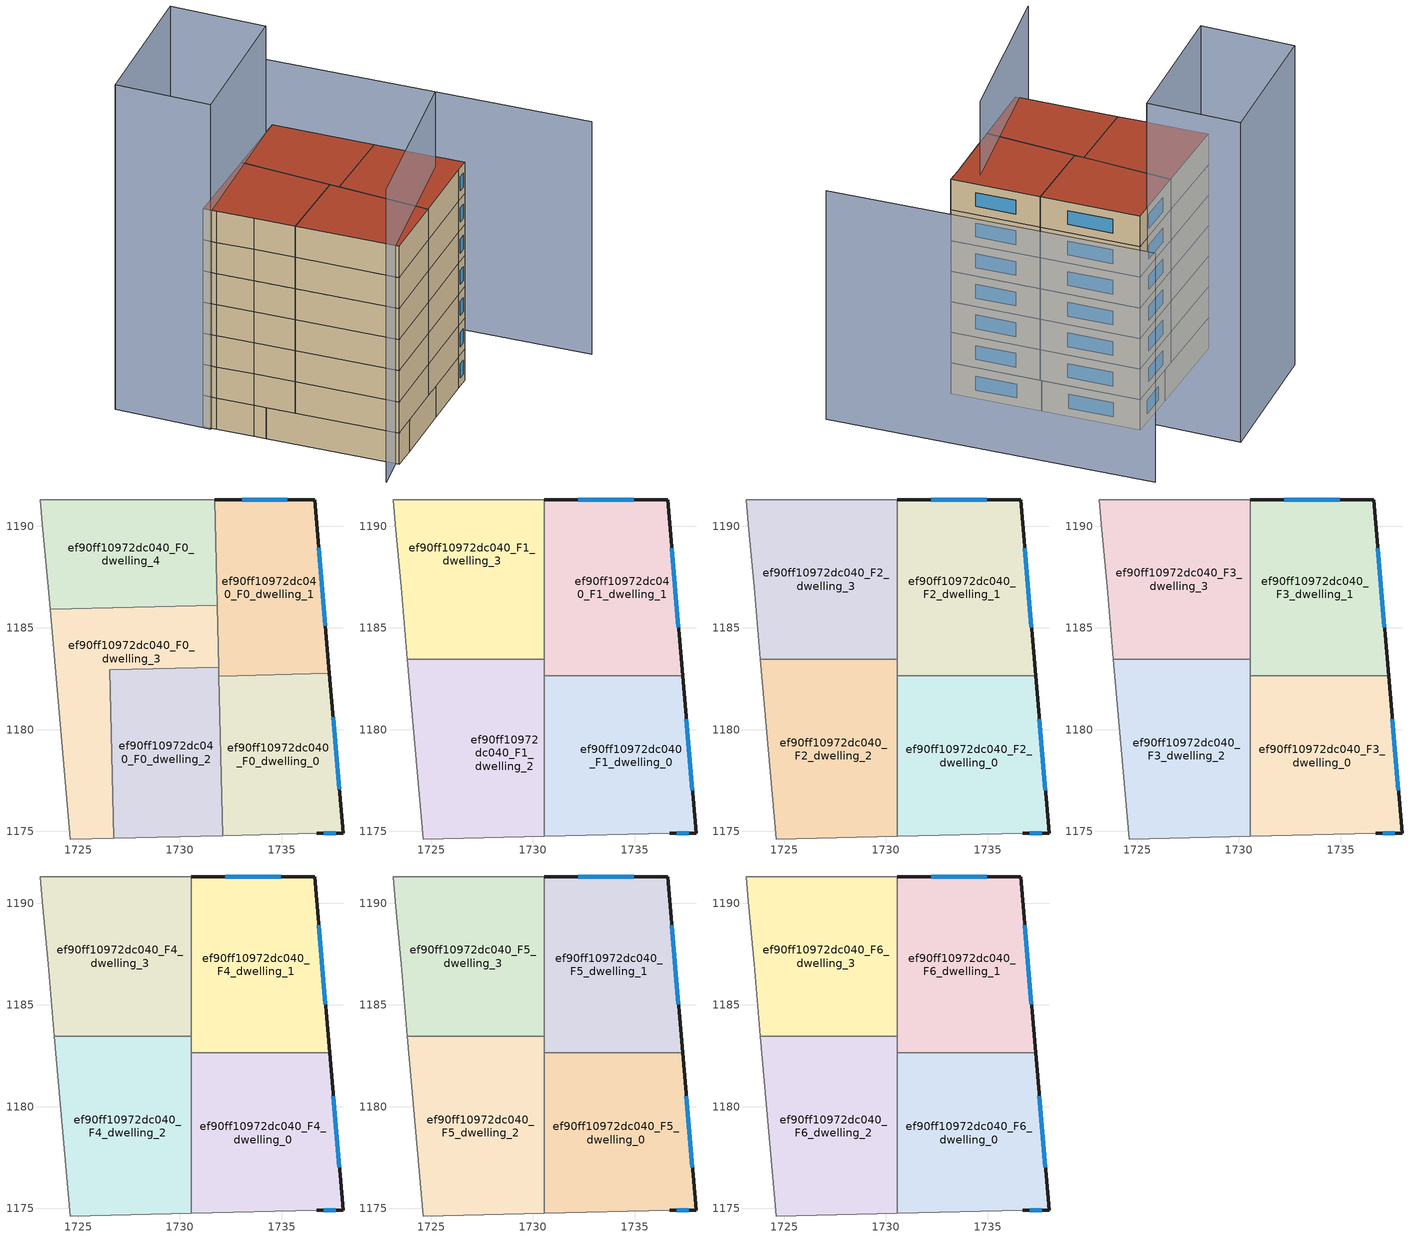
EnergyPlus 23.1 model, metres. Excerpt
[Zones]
ef90ff10972dc040_F0_dwelling_0
 floor ground (EU_floor_Construction): 1737.35,1182.76 1738.02,1174.9 1736.72,1174.9 1732.11,1174.79 1731.92,1182.63 z0
 wall outside (EU_wall_Construction): 1736.72,1174.9 1738.02,1174.9 1737.35,1182.76 z0:3
 wall adiabatic (EU_wall_Construction): 1732.11,1174.79 1736.72,1174.9 z0:3
 wall to ef90ff10972dc040_F0_dwelling_1 (EU_wall_Construction): 1737.35,1182.76 1731.92,1182.63 z0:3
 wall to ef90ff10972dc040_F0_dwelling_2 (EU_wall_Construction): 1731.92,1182.63 1732.11,1174.79 z0:3
 window (EU_Window_Construction): 1737.84,1177.06 1737.54,1180.6 / 1737.08,1174.9 1737.67,1174.9 z0.83:2.17
ef90ff10972dc040_F0_dwelling_1
 floor ground (EU_floor_Construction): 1736.63,1191.31 1737.35,1182.76 1731.92,1182.63 1731.71,1191.31 z0
 wall outside (EU_wall_Construction): 1737.35,1182.76 1736.63,1191.31 1731.71,1191.31 z0:3
 wall to ef90ff10972dc040_F0_dwelling_4 (EU_wall_Construction): 1731.71,1191.31 1731.84,1186.12 z0:3
 wall to ef90ff10972dc040_F0_dwelling_3 (EU_wall_Construction): 1731.84,1186.12 1731.91,1183.08 z0:3
 wall to ef90ff10972dc040_F0_dwelling_2 (EU_wall_Construction): 1731.91,1183.08 1731.92,1182.63 z0:3
 window (EU_Window_Construction): 1737.15,1185.12 1736.83,1188.96 / 1735.28,1191.31 1733.07,1191.31 z0.83:2.17
ef90ff10972dc040_F0_dwelling_2
 floor ground (EU_floor_Construction): 1731.91,1183.08 1732.11,1174.79 1726.74,1174.65 1726.54,1182.95 z0
 wall adiabatic (EU_wall_Construction): 1726.74,1174.65 1732.11,1174.79 z0:3
 wall to ef90ff10972dc040_F0_dwelling_3 (EU_wall_Construction): 1731.91,1183.08 1726.54,1182.95 1726.74,1174.65 z0:3
ef90ff10972dc040_F0_dwelling_3
 floor ground (EU_floor_Construction): 1731.84,1186.12 1731.91,1183.08 1726.54,1182.95 1726.74,1174.65 1724.61,1174.6 1723.61,1185.92 z0
 wall adiabatic (EU_wall_Construction): 1723.61,1185.92 1724.61,1174.6 1726.74,1174.65 z0:3
 wall to ef90ff10972dc040_F0_dwelling_4 (EU_wall_Construction): 1731.84,1186.12 1723.61,1185.92 z0:3
ef90ff10972dc040_F0_dwelling_4
 floor ground (EU_floor_Construction): 1731.71,1191.31 1731.84,1186.12 1723.61,1185.92 1723.52,1187.01 1723.22,1190.11 1723.12,1191.31 z0
 wall adiabatic (EU_wall_Construction): 1731.71,1191.31 1723.12,1191.31 1723.22,1190.11 1723.52,1187.01 1723.61,1185.92 z0:3
ef90ff10972dc040_F1_dwelling_0
 floor to ef90ff10972dc040_F0_dwelling_0 (EU_floor_Construction): 1737.36,1182.64 1738.02,1174.9 1736.72,1174.9 1732.11,1174.79 1731.92,1182.63 1732.34,1182.64 z3
 floor to ef90ff10972dc040_F0_dwelling_2 (EU_floor_Construction): 1731.92,1182.65 1732.11,1174.79 1730.56,1174.75 1730.57,1182.65 z3
 wall outside (EU_wall_Construction): 1736.72,1174.9 1738.02,1174.9 1737.36,1182.64 z3:6
 wall to ef90ff10972dc040_F1_dwelling_1 (EU_wall_Construction): 1737.36,1182.64 1730.56,1182.65 z3:6
 wall adiabatic (EU_wall_Construction): 1730.56,1174.75 1736.72,1174.9 z3:6
 wall to ef90ff10972dc040_F1_dwelling_2 (EU_wall_Construction): 1730.56,1182.65 1730.56,1174.75 z3:6
 window (EU_Window_Construction): 1737.84,1177.03 1737.55,1180.51 / 1737.08,1174.9 1737.67,1174.9 z3.83:5.17
ef90ff10972dc040_F1_dwelling_1
 floor to ef90ff10972dc040_F0_dwelling_1 (EU_floor_Construction): 1736.63,1191.31 1737.35,1182.76 1732.34,1182.64 1731.92,1182.65 1731.72,1191.31 z3
 floor to ef90ff10972dc040_F0_dwelling_0 (EU_floor_Construction): 1737.35,1182.76 1737.36,1182.64 1732.34,1182.64 z3
 floor to ef90ff10972dc040_F0_dwelling_3 (EU_floor_Construction): 1731.84,1186.12 1731.91,1183.08 1730.57,1183.05 1730.57,1186.09 z3
 floor to ef90ff10972dc040_F0_dwelling_4 (EU_floor_Construction): 1731.72,1191.31 1731.84,1186.12 1730.57,1186.09 1730.57,1191.31 z3
 floor to ef90ff10972dc040_F0_dwelling_2 (EU_floor_Construction): 1731.91,1183.08 1731.92,1182.65 1730.57,1182.65 1730.57,1183.05 z3
 wall outside (EU_wall_Construction): 1737.36,1182.64 1736.63,1191.31 1730.57,1191.31 z3:6
 wall to ef90ff10972dc040_F1_dwelling_3 (EU_wall_Construction): 1730.57,1191.31 1730.57,1183.46 z3:6
 wall to ef90ff10972dc040_F1_dwelling_2 (EU_wall_Construction): 1730.57,1183.46 1730.57,1182.65 z3:6
 window (EU_Window_Construction): 1737.16,1185.03 1736.83,1188.92 / 1734.96,1191.31 1732.24,1191.31 z3.83:5.17
ef90ff10972dc040_F1_dwelling_2
 floor to ef90ff10972dc040_F0_dwelling_2 (EU_floor_Construction): 1730.57,1183.05 1730.56,1174.75 1726.74,1174.65 1726.54,1182.95 z3
 floor to ef90ff10972dc040_F0_dwelling_3 (EU_floor_Construction): 1730.57,1183.46 1730.57,1183.05 1726.54,1182.95 1726.74,1174.65 1724.61,1174.6 1723.83,1183.46 z3
 wall adiabatic (EU_wall_Construction): 1723.83,1183.46 1724.61,1174.6 1730.56,1174.75 z3:6
 wall to ef90ff10972dc040_F1_dwelling_3 (EU_wall_Construction): 1730.57,1183.46 1723.83,1183.46 z3:6
ef90ff10972dc040_F1_dwelling_3
 floor to ef90ff10972dc040_F0_dwelling_3 (EU_floor_Construction): 1730.57,1186.09 1730.57,1183.46 1723.83,1183.46 1723.61,1185.92 z3
 floor to ef90ff10972dc040_F0_dwelling_4 (EU_floor_Construction): 1730.57,1191.31 1730.57,1186.09 1723.61,1185.92 1723.52,1187.01 1723.22,1190.11 1723.12,1191.31 z3
 wall adiabatic (EU_wall_Construction): 1730.57,1191.31 1723.12,1191.31 1723.22,1190.11 1723.52,1187.01 1723.83,1183.46 z3:6
ef90ff10972dc040_F2_dwelling_0
 floor to ef90ff10972dc040_F1_dwelling_0 (EU_floor_Construction): 1737.36,1182.64 1738.02,1174.9 1736.72,1174.9 1730.56,1174.75 1730.56,1182.65 z6
 wall outside (EU_wall_Construction): 1736.72,1174.9 1738.02,1174.9 1737.36,1182.64 z6:9
 wall to ef90ff10972dc040_F2_dwelling_1 (EU_wall_Construction): 1737.36,1182.64 1730.56,1182.65 z6:9
 wall adiabatic (EU_wall_Construction): 1730.56,1174.75 1736.72,1174.9 z6:9
 wall to ef90ff10972dc040_F2_dwelling_2 (EU_wall_Construction): 1730.56,1182.65 1730.56,1174.75 z6:9
 window (EU_Window_Construction): 1737.84,1177.03 1737.55,1180.51 / 1737.08,1174.9 1737.67,1174.9 z6.83:8.17
ef90ff10972dc040_F2_dwelling_1
 floor to ef90ff10972dc040_F1_dwelling_1 (EU_floor_Construction): 1736.63,1191.31 1737.36,1182.64 1730.56,1182.65 1730.57,1191.31 z6
 wall outside (EU_wall_Construction): 1737.36,1182.64 1736.63,1191.31 1730.57,1191.31 z6:9
 wall to ef90ff10972dc040_F2_dwelling_3 (EU_wall_Construction): 1730.57,1191.31 1730.57,1183.46 z6:9
 wall to ef90ff10972dc040_F2_dwelling_2 (EU_wall_Construction): 1730.57,1183.46 1730.57,1182.65 z6:9
 window (EU_Window_Construction): 1737.16,1185.03 1736.83,1188.92 / 1734.96,1191.31 1732.24,1191.31 z6.83:8.17
ef90ff10972dc040_F2_dwelling_2
 floor to ef90ff10972dc040_F1_dwelling_2 (EU_floor_Construction): 1730.57,1183.46 1730.56,1174.75 1724.61,1174.6 1723.83,1183.46 z6
 wall adiabatic (EU_wall_Construction): 1723.83,1183.46 1724.61,1174.6 1730.56,1174.75 z6:9
 wall to ef90ff10972dc040_F2_dwelling_3 (EU_wall_Construction): 1730.57,1183.46 1723.83,1183.46 z6:9
ef90ff10972dc040_F2_dwelling_3
 floor to ef90ff10972dc040_F1_dwelling_3 (EU_floor_Construction): 1730.57,1191.31 1730.57,1183.46 1723.83,1183.46 1723.52,1187.01 1723.22,1190.11 1723.12,1191.31 z6
 wall adiabatic (EU_wall_Construction): 1730.57,1191.31 1723.12,1191.31 1723.22,1190.11 1723.52,1187.01 1723.83,1183.46 z6:9
ef90ff10972dc040_F3_dwelling_0
 floor to ef90ff10972dc040_F2_dwelling_0 (EU_floor_Construction): 1737.36,1182.64 1738.02,1174.9 1736.72,1174.9 1730.56,1174.75 1730.56,1182.65 z9
 wall outside (EU_wall_Construction): 1736.72,1174.9 1738.02,1174.9 1737.36,1182.64 z9:12
 wall to ef90ff10972dc040_F3_dwelling_1 (EU_wall_Construction): 1737.36,1182.64 1730.56,1182.65 z9:12
 wall adiabatic (EU_wall_Construction): 1730.56,1174.75 1736.72,1174.9 z9:12
 wall to ef90ff10972dc040_F3_dwelling_2 (EU_wall_Construction): 1730.56,1182.65 1730.56,1174.75 z9:12
 window (EU_Window_Construction): 1737.84,1177.03 1737.55,1180.51 / 1737.08,1174.9 1737.67,1174.9 z9.83:11.17
ef90ff10972dc040_F3_dwelling_1
 floor to ef90ff10972dc040_F2_dwelling_1 (EU_floor_Construction): 1736.63,1191.31 1737.36,1182.64 1730.56,1182.65 1730.57,1191.31 z9
 wall outside (EU_wall_Construction): 1737.36,1182.64 1736.63,1191.31 1730.57,1191.31 z9:12
 wall to ef90ff10972dc040_F3_dwelling_3 (EU_wall_Construction): 1730.57,1191.31 1730.57,1183.46 z9:12
 wall to ef90ff10972dc040_F3_dwelling_2 (EU_wall_Construction): 1730.57,1183.46 1730.57,1182.65 z9:12
 window (EU_Window_Construction): 1737.16,1185.03 1736.83,1188.92 / 1734.96,1191.31 1732.24,1191.31 z9.83:11.17
ef90ff10972dc040_F3_dwelling_2
 floor to ef90ff10972dc040_F2_dwelling_2 (EU_floor_Construction): 1730.57,1183.46 1730.56,1174.75 1724.61,1174.6 1723.83,1183.46 z9
 wall adiabatic (EU_wall_Construction): 1723.83,1183.46 1724.61,1174.6 1730.56,1174.75 z9:12
 wall to ef90ff10972dc040_F3_dwelling_3 (EU_wall_Construction): 1730.57,1183.46 1723.83,1183.46 z9:12
ef90ff10972dc040_F3_dwelling_3
 floor to ef90ff10972dc040_F2_dwelling_3 (EU_floor_Construction): 1730.57,1191.31 1730.57,1183.46 1723.83,1183.46 1723.52,1187.01 1723.22,1190.11 1723.12,1191.31 z9
 wall adiabatic (EU_wall_Construction): 1730.57,1191.31 1723.12,1191.31 1723.22,1190.11 1723.52,1187.01 1723.83,1183.46 z9:12
ef90ff10972dc040_F4_dwelling_0
 floor to ef90ff10972dc040_F3_dwelling_0 (EU_floor_Construction): 1737.36,1182.64 1738.02,1174.9 1736.72,1174.9 1730.56,1174.75 1730.56,1182.65 z12
 wall outside (EU_wall_Construction): 1736.72,1174.9 1738.02,1174.9 1737.36,1182.64 z12:15
 wall to ef90ff10972dc040_F4_dwelling_1 (EU_wall_Construction): 1737.36,1182.64 1730.56,1182.65 z12:15
 wall adiabatic (EU_wall_Construction): 1730.56,1174.75 1736.72,1174.9 z12:15
 wall to ef90ff10972dc040_F4_dwelling_2 (EU_wall_Construction): 1730.56,1182.65 1730.56,1174.75 z12:15
 window (EU_Window_Construction): 1737.84,1177.03 1737.55,1180.51 / 1737.08,1174.9 1737.67,1174.9 z12.83:14.17
ef90ff10972dc040_F4_dwelling_1
 floor to ef90ff10972dc040_F3_dwelling_1 (EU_floor_Construction): 1736.63,1191.31 1737.36,1182.64 1730.56,1182.65 1730.57,1191.31 z12
 wall outside (EU_wall_Construction): 1737.36,1182.64 1736.63,1191.31 1730.57,1191.31 z12:15
 wall to ef90ff10972dc040_F4_dwelling_3 (EU_wall_Construction): 1730.57,1191.31 1730.57,1183.46 z12:15
 wall to ef90ff10972dc040_F4_dwelling_2 (EU_wall_Construction): 1730.57,1183.46 1730.57,1182.65 z12:15
 window (EU_Window_Construction): 1737.16,1185.03 1736.83,1188.92 / 1734.96,1191.31 1732.24,1191.31 z12.83:14.17
ef90ff10972dc040_F4_dwelling_2
 floor to ef90ff10972dc040_F3_dwelling_2 (EU_floor_Construction): 1730.57,1183.46 1730.56,1174.75 1724.61,1174.6 1723.83,1183.46 z12
 wall adiabatic (EU_wall_Construction): 1723.83,1183.46 1724.61,1174.6 1730.56,1174.75 z12:15
 wall to ef90ff10972dc040_F4_dwelling_3 (EU_wall_Construction): 1730.57,1183.46 1723.83,1183.46 z12:15
ef90ff10972dc040_F4_dwelling_3
 floor to ef90ff10972dc040_F3_dwelling_3 (EU_floor_Construction): 1730.57,1191.31 1730.57,1183.46 1723.83,1183.46 1723.52,1187.01 1723.22,1190.11 1723.12,1191.31 z12
 wall adiabatic (EU_wall_Construction): 1730.57,1191.31 1723.12,1191.31 1723.22,1190.11 1723.52,1187.01 1723.83,1183.46 z12:15
ef90ff10972dc040_F5_dwelling_0
 floor to ef90ff10972dc040_F4_dwelling_0 (EU_floor_Construction): 1737.36,1182.64 1738.02,1174.9 1736.72,1174.9 1730.56,1174.75 1730.56,1182.65 z15
 wall outside (EU_wall_Construction): 1736.72,1174.9 1738.02,1174.9 1737.36,1182.64 z15:18
 wall to ef90ff10972dc040_F5_dwelling_1 (EU_wall_Construction): 1737.36,1182.64 1730.56,1182.65 z15:18
 wall adiabatic (EU_wall_Construction): 1730.56,1174.75 1736.72,1174.9 z15:18
 wall to ef90ff10972dc040_F5_dwelling_2 (EU_wall_Construction): 1730.56,1182.65 1730.56,1174.75 z15:18
 window (EU_Window_Construction): 1737.84,1177.03 1737.55,1180.51 / 1737.08,1174.9 1737.67,1174.9 z15.83:17.17
ef90ff10972dc040_F5_dwelling_1
 floor to ef90ff10972dc040_F4_dwelling_1 (EU_floor_Construction): 1736.63,1191.31 1737.36,1182.64 1730.56,1182.65 1730.57,1191.31 z15
 wall outside (EU_wall_Construction): 1737.36,1182.64 1736.63,1191.31 1730.57,1191.31 z15:18
 wall to ef90ff10972dc040_F5_dwelling_3 (EU_wall_Construction): 1730.57,1191.31 1730.57,1183.46 z15:18
 wall to ef90ff10972dc040_F5_dwelling_2 (EU_wall_Construction): 1730.57,1183.46 1730.57,1182.65 z15:18
 window (EU_Window_Construction): 1737.16,1185.03 1736.83,1188.92 / 1734.96,1191.31 1732.24,1191.31 z15.83:17.17
ef90ff10972dc040_F5_dwelling_2
 floor to ef90ff10972dc040_F4_dwelling_2 (EU_floor_Construction): 1730.57,1183.46 1730.56,1174.75 1724.61,1174.6 1723.83,1183.46 z15
 wall adiabatic (EU_wall_Construction): 1723.83,1183.46 1724.61,1174.6 1730.56,1174.75 z15:18
 wall to ef90ff10972dc040_F5_dwelling_3 (EU_wall_Construction): 1730.57,1183.46 1723.83,1183.46 z15:18
ef90ff10972dc040_F5_dwelling_3
 floor to ef90ff10972dc040_F4_dwelling_3 (EU_floor_Construction): 1730.57,1191.31 1730.57,1183.46 1723.83,1183.46 1723.52,1187.01 1723.22,1190.11 1723.12,1191.31 z15
 wall adiabatic (EU_wall_Construction): 1730.57,1191.31 1723.12,1191.31 1723.22,1190.11 1723.52,1187.01 1723.83,1183.46 z15:18
ef90ff10972dc040_F6_dwelling_0
 floor to ef90ff10972dc040_F5_dwelling_0 (EU_floor_Construction): 1737.36,1182.64 1738.02,1174.9 1736.72,1174.9 1730.56,1174.75 1730.56,1182.65 z18
 wall outside (EU_wall_Construction): 1736.72,1174.9 1738.02,1174.9 1737.36,1182.64 z18:21
 wall to ef90ff10972dc040_F6_dwelling_1 (EU_wall_Construction): 1737.36,1182.64 1730.56,1182.65 z18:21
 wall adiabatic (EU_wall_Construction): 1730.56,1174.75 1736.72,1174.9 z18:21
 wall to ef90ff10972dc040_F6_dwelling_2 (EU_wall_Construction): 1730.56,1182.65 1730.56,1174.75 z18:21
 window (EU_Window_Construction): 1737.84,1177.03 1737.55,1180.51 / 1737.08,1174.9 1737.67,1174.9 z18.83:20.17
 roof outside (EU_roof_Construction): 1738.02,1174.9 1737.36,1182.64 1730.56,1182.65 1730.56,1174.75 1736.72,1174.9 z21
ef90ff10972dc040_F6_dwelling_1
 floor to ef90ff10972dc040_F5_dwelling_1 (EU_floor_Construction): 1736.63,1191.31 1737.36,1182.64 1730.56,1182.65 1730.57,1191.31 z18
 wall outside (EU_wall_Construction): 1737.36,1182.64 1736.63,1191.31 1730.57,1191.31 z18:21
 wall to ef90ff10972dc040_F6_dwelling_3 (EU_wall_Construction): 1730.57,1191.31 1730.57,1183.46 z18:21
 wall to ef90ff10972dc040_F6_dwelling_2 (EU_wall_Construction): 1730.57,1183.46 1730.57,1182.65 z18:21
 window (EU_Window_Construction): 1737.16,1185.03 1736.83,1188.92 / 1734.96,1191.31 1732.24,1191.31 z18.83:20.17
 roof outside (EU_roof_Construction): 1737.36,1182.64 1736.63,1191.31 1730.57,1191.31 1730.56,1182.65 z21
ef90ff10972dc040_F6_dwelling_2
 floor to ef90ff10972dc040_F5_dwelling_2 (EU_floor_Construction): 1730.57,1183.46 1730.56,1174.75 1724.61,1174.6 1723.83,1183.46 z18
 wall adiabatic (EU_wall_Construction): 1723.83,1183.46 1724.61,1174.6 1730.56,1174.75 z18:21
 wall to ef90ff10972dc040_F6_dwelling_3 (EU_wall_Construction): 1730.57,1183.46 1723.83,1183.46 z18:21
 roof outside (EU_roof_Construction): 1730.56,1174.75 1730.57,1183.46 1723.83,1183.46 1724.61,1174.6 z21
ef90ff10972dc040_F6_dwelling_3
 floor to ef90ff10972dc040_F5_dwelling_3 (EU_floor_Construction): 1730.57,1191.31 1730.57,1183.46 1723.83,1183.46 1723.52,1187.01 1723.22,1190.11 1723.12,1191.31 z18
 wall adiabatic (EU_wall_Construction): 1730.57,1191.31 1723.12,1191.31 1723.22,1190.11 1723.52,1187.01 1723.83,1183.46 z18:21
 roof outside (EU_roof_Construction): 1730.57,1183.46 1730.57,1191.31 1723.12,1191.31 1723.22,1190.11 1723.52,1187.01 1723.83,1183.46 z21
shading: 1721.81,1174.5 1736.42,1176.81 z0:28.2; 1745.73,1167.19 1743.13,1195.61 z0:22.4; 1734.83,1199.52 1735.33,1191.31 / 1735.33,1191.31 1722.99,1190.56 / 1722.99,1190.56 1722.49,1198.77 / 1722.49,1198.77 1734.83,1199.52 z0:31.3
[Building]
EU S2 Campaign: North Axis=0; Terrain=City; Solar Distribution=FullExterior
[Site:Location]
Lyon-Bron: Latitude=45.75; Longitude=5; Time Zone=1; Elevation=198
[SizingPeriod:WeatherFileDays]
AnnualSizingPeriod: Begin Month=1; Begin Day of Month=1; End Month=12; End Day of Month=31; Day of Week for Start Day=Monday; Use Weather File Daylight Saving Period=No; Use Weather File Rain and Snow Indicators=No
[MATERIAL]
EU_InternalMass_Material: Roughness=MediumRough; Thickness=0.1; Conductivity=1; Density=1800; Specific Heat=900; Thermal Absorptance=0.9; Solar Absorptance=0.7; Visible Absorptance=0.7
[MATERIAL:NOMASS] Roughness=MediumRough; Thermal Absorptance=0.9; Solar Absorptance=0.7; Visible Absorptance=0.7
Name | Thermal Resistance
EU_wall_NoMass | 0.87146
EU_roof_NoMass | 0.842276
EU_floor_NoMass | 0.496999
[WINDOWMATERIAL:SIMPLEGLAZINGSYSTEM]
EU_Window_SimpleGlazing: UFactor=2.2525; Solar Heat Gain Coefficient=0.76; Visible Transmittance=0.76
[CONSTRUCTION]
EU_wall_Construction: EU_wall_NoMass
EU_roof_Construction: EU_roof_NoMass
EU_floor_Construction: EU_floor_NoMass
EU_Window_Construction: EU_Window_SimpleGlazing
EU_InternalMass_Construction: EU_InternalMass_Material
[ZONE] Type=1; Multiplier=1; Ceiling Height=autocalculate; Floor Area=autocalculate; Part of Total Floor Area=Yes
Name | Volume
ef90ff10972dc040_F0_dwelling_0 | 133.705
ef90ff10972dc040_F1_dwelling_0; ef90ff10972dc040_F2_dwelling_0; ef90ff10972dc040_F3_dwelling_0; ef90ff10972dc040_F4_dwelling_0; ef90ff10972dc040_F5_dwelling_0; ef90ff10972dc040_F6_dwelling_0; ef90ff10972dc040_F1_dwelling_3; ef90ff10972dc040_F2_dwelling_3; ef90ff10972dc040_F3_dwelling_3; ef90ff10972dc040_F4_dwelling_3; ef90ff10972dc040_F5_dwelling_3; ef90ff10972dc040_F6_dwelling_3 | 167.126
ef90ff10972dc040_F0_dwelling_1 | 133.715
ef90ff10972dc040_F1_dwelling_1; ef90ff10972dc040_F2_dwelling_1; ef90ff10972dc040_F3_dwelling_1; ef90ff10972dc040_F4_dwelling_1; ef90ff10972dc040_F5_dwelling_1; ef90ff10972dc040_F6_dwelling_1 | 167.125
ef90ff10972dc040_F0_dwelling_2 | 133.708
ef90ff10972dc040_F1_dwelling_2; ef90ff10972dc040_F2_dwelling_2; ef90ff10972dc040_F3_dwelling_2; ef90ff10972dc040_F4_dwelling_2; ef90ff10972dc040_F5_dwelling_2; ef90ff10972dc040_F6_dwelling_2 | 167.131
ef90ff10972dc040_F0_dwelling_3 | 133.686
ef90ff10972dc040_F0_dwelling_4 | 133.702
[INTERNALMASS] Construction=EU_InternalMass_Construction
Name | Zone or ZoneList | Surface Area
ef90ff10972dc040_F0_dwelling_0_EU_InternalMass | ef90ff10972dc040_F0_dwelling_0 | 44.5688
ef90ff10972dc040_F0_dwelling_1_EU_InternalMass | ef90ff10972dc040_F0_dwelling_1 | 44.572
ef90ff10972dc040_F0_dwelling_2_EU_InternalMass | ef90ff10972dc040_F0_dwelling_2 | 44.5691
ef90ff10972dc040_F0_dwelling_3_EU_InternalMass | ef90ff10972dc040_F0_dwelling_3 | 44.5622
ef90ff10972dc040_F0_dwelling_4_EU_InternalMass | ef90ff10972dc040_F0_dwelling_4 | 44.5675
ef90ff10972dc040_F1_dwelling_0_EU_InternalMass | ef90ff10972dc040_F1_dwelling_0 | 55.7076
ef90ff10972dc040_F1_dwelling_1_EU_InternalMass | ef90ff10972dc040_F1_dwelling_1 | 55.7086
ef90ff10972dc040_F1_dwelling_2_EU_InternalMass | ef90ff10972dc040_F1_dwelling_2 | 55.7092
ef90ff10972dc040_F1_dwelling_3_EU_InternalMass | ef90ff10972dc040_F1_dwelling_3 | 55.707
ef90ff10972dc040_F2_dwelling_0_EU_InternalMass | ef90ff10972dc040_F2_dwelling_0 | 55.7076
ef90ff10972dc040_F2_dwelling_1_EU_InternalMass | ef90ff10972dc040_F2_dwelling_1 | 55.7086
ef90ff10972dc040_F2_dwelling_2_EU_InternalMass | ef90ff10972dc040_F2_dwelling_2 | 55.7092
ef90ff10972dc040_F2_dwelling_3_EU_InternalMass | ef90ff10972dc040_F2_dwelling_3 | 55.707
ef90ff10972dc040_F3_dwelling_0_EU_InternalMass | ef90ff10972dc040_F3_dwelling_0 | 55.7076
ef90ff10972dc040_F3_dwelling_1_EU_InternalMass | ef90ff10972dc040_F3_dwelling_1 | 55.7086
ef90ff10972dc040_F3_dwelling_2_EU_InternalMass | ef90ff10972dc040_F3_dwelling_2 | 55.7092
ef90ff10972dc040_F3_dwelling_3_EU_InternalMass | ef90ff10972dc040_F3_dwelling_3 | 55.707
ef90ff10972dc040_F4_dwelling_0_EU_InternalMass | ef90ff10972dc040_F4_dwelling_0 | 55.7076
ef90ff10972dc040_F4_dwelling_1_EU_InternalMass | ef90ff10972dc040_F4_dwelling_1 | 55.7086
ef90ff10972dc040_F4_dwelling_2_EU_InternalMass | ef90ff10972dc040_F4_dwelling_2 | 55.7092
ef90ff10972dc040_F4_dwelling_3_EU_InternalMass | ef90ff10972dc040_F4_dwelling_3 | 55.707
ef90ff10972dc040_F5_dwelling_0_EU_InternalMass | ef90ff10972dc040_F5_dwelling_0 | 55.7076
ef90ff10972dc040_F5_dwelling_1_EU_InternalMass | ef90ff10972dc040_F5_dwelling_1 | 55.7086
ef90ff10972dc040_F5_dwelling_2_EU_InternalMass | ef90ff10972dc040_F5_dwelling_2 | 55.7092
ef90ff10972dc040_F5_dwelling_3_EU_InternalMass | ef90ff10972dc040_F5_dwelling_3 | 55.707
ef90ff10972dc040_F6_dwelling_0_EU_InternalMass | ef90ff10972dc040_F6_dwelling_0 | 55.7076
ef90ff10972dc040_F6_dwelling_1_EU_InternalMass | ef90ff10972dc040_F6_dwelling_1 | 55.7086
ef90ff10972dc040_F6_dwelling_2_EU_InternalMass | ef90ff10972dc040_F6_dwelling_2 | 55.7092
ef90ff10972dc040_F6_dwelling_3_EU_InternalMass | ef90ff10972dc040_F6_dwelling_3 | 55.707
[OTHEREQUIPMENT] Fuel Type=Electricity; Design Level Calculation Method=Watts/Area; Power per Zone Floor Area=1; Fraction Latent=0; Fraction Radiant=0; Fraction Lost=0; Carbon Dioxide Generation Rate=0; EndUse Subcategory=EU_Step8_InternalGains
Name | Zone or ZoneList or Space or SpaceList | Schedule
EU_Step8_InternalGain_ef90ff10972dc040_F0_dwelling_0_f000 | ef90ff10972dc040_F0_dwelling_0 | EU_Step8_GainSchedule_ef90ff10972dc040_F0_dwelling_0_f000
EU_Step8_InternalGain_ef90ff10972dc040_F0_dwelling_1_f000 | ef90ff10972dc040_F0_dwelling_1 | EU_Step8_GainSchedule_ef90ff10972dc040_F0_dwelling_1_f000
EU_Step8_InternalGain_ef90ff10972dc040_F0_dwelling_2_f000 | ef90ff10972dc040_F0_dwelling_2 | EU_Step8_GainSchedule_ef90ff10972dc040_F0_dwelling_2_f000
EU_Step8_InternalGain_ef90ff10972dc040_F0_dwelling_3_f000 | ef90ff10972dc040_F0_dwelling_3 | EU_Step8_GainSchedule_ef90ff10972dc040_F0_dwelling_3_f000
EU_Step8_InternalGain_ef90ff10972dc040_F0_dwelling_4_f000 | ef90ff10972dc040_F0_dwelling_4 | EU_Step8_GainSchedule_ef90ff10972dc040_F0_dwelling_4_f000
EU_Step8_InternalGain_ef90ff10972dc040_F1_dwelling_0_f000 | ef90ff10972dc040_F1_dwelling_0 | EU_Step8_GainSchedule_ef90ff10972dc040_F1_dwelling_0_f000
EU_Step8_InternalGain_ef90ff10972dc040_F1_dwelling_1_f000 | ef90ff10972dc040_F1_dwelling_1 | EU_Step8_GainSchedule_ef90ff10972dc040_F1_dwelling_1_f000
EU_Step8_InternalGain_ef90ff10972dc040_F1_dwelling_2_f000 | ef90ff10972dc040_F1_dwelling_2 | EU_Step8_GainSchedule_ef90ff10972dc040_F1_dwelling_2_f000
EU_Step8_InternalGain_ef90ff10972dc040_F1_dwelling_3_f000 | ef90ff10972dc040_F1_dwelling_3 | EU_Step8_GainSchedule_ef90ff10972dc040_F1_dwelling_3_f000
EU_Step8_InternalGain_ef90ff10972dc040_F2_dwelling_0_f000 | ef90ff10972dc040_F2_dwelling_0 | EU_Step8_GainSchedule_ef90ff10972dc040_F2_dwelling_0_f000
EU_Step8_InternalGain_ef90ff10972dc040_F2_dwelling_1_f000 | ef90ff10972dc040_F2_dwelling_1 | EU_Step8_GainSchedule_ef90ff10972dc040_F2_dwelling_1_f000
EU_Step8_InternalGain_ef90ff10972dc040_F2_dwelling_2_f000 | ef90ff10972dc040_F2_dwelling_2 | EU_Step8_GainSchedule_ef90ff10972dc040_F2_dwelling_2_f000
EU_Step8_InternalGain_ef90ff10972dc040_F2_dwelling_3_f000 | ef90ff10972dc040_F2_dwelling_3 | EU_Step8_GainSchedule_ef90ff10972dc040_F2_dwelling_3_f000
EU_Step8_InternalGain_ef90ff10972dc040_F3_dwelling_0_f000 | ef90ff10972dc040_F3_dwelling_0 | EU_Step8_GainSchedule_ef90ff10972dc040_F3_dwelling_0_f000
EU_Step8_InternalGain_ef90ff10972dc040_F3_dwelling_1_f000 | ef90ff10972dc040_F3_dwelling_1 | EU_Step8_GainSchedule_ef90ff10972dc040_F3_dwelling_1_f000
EU_Step8_InternalGain_ef90ff10972dc040_F3_dwelling_2_f000 | ef90ff10972dc040_F3_dwelling_2 | EU_Step8_GainSchedule_ef90ff10972dc040_F3_dwelling_2_f000
EU_Step8_InternalGain_ef90ff10972dc040_F3_dwelling_3_f000 | ef90ff10972dc040_F3_dwelling_3 | EU_Step8_GainSchedule_ef90ff10972dc040_F3_dwelling_3_f000
EU_Step8_InternalGain_ef90ff10972dc040_F4_dwelling_0_f000 | ef90ff10972dc040_F4_dwelling_0 | EU_Step8_GainSchedule_ef90ff10972dc040_F4_dwelling_0_f000
EU_Step8_InternalGain_ef90ff10972dc040_F4_dwelling_1_f000 | ef90ff10972dc040_F4_dwelling_1 | EU_Step8_GainSchedule_ef90ff10972dc040_F4_dwelling_1_f000
EU_Step8_InternalGain_ef90ff10972dc040_F4_dwelling_2_f000 | ef90ff10972dc040_F4_dwelling_2 | EU_Step8_GainSchedule_ef90ff10972dc040_F4_dwelling_2_f000
EU_Step8_InternalGain_ef90ff10972dc040_F4_dwelling_3_f000 | ef90ff10972dc040_F4_dwelling_3 | EU_Step8_GainSchedule_ef90ff10972dc040_F4_dwelling_3_f000
EU_Step8_InternalGain_ef90ff10972dc040_F5_dwelling_0_f000 | ef90ff10972dc040_F5_dwelling_0 | EU_Step8_GainSchedule_ef90ff10972dc040_F5_dwelling_0_f000
EU_Step8_InternalGain_ef90ff10972dc040_F5_dwelling_1_f000 | ef90ff10972dc040_F5_dwelling_1 | EU_Step8_GainSchedule_ef90ff10972dc040_F5_dwelling_1_f000
EU_Step8_InternalGain_ef90ff10972dc040_F5_dwelling_2_f000 | ef90ff10972dc040_F5_dwelling_2 | EU_Step8_GainSchedule_ef90ff10972dc040_F5_dwelling_2_f000
EU_Step8_InternalGain_ef90ff10972dc040_F5_dwelling_3_f000 | ef90ff10972dc040_F5_dwelling_3 | EU_Step8_GainSchedule_ef90ff10972dc040_F5_dwelling_3_f000
EU_Step8_InternalGain_ef90ff10972dc040_F6_dwelling_0_f000 | ef90ff10972dc040_F6_dwelling_0 | EU_Step8_GainSchedule_ef90ff10972dc040_F6_dwelling_0_f000
EU_Step8_InternalGain_ef90ff10972dc040_F6_dwelling_1_f000 | ef90ff10972dc040_F6_dwelling_1 | EU_Step8_GainSchedule_ef90ff10972dc040_F6_dwelling_1_f000
EU_Step8_InternalGain_ef90ff10972dc040_F6_dwelling_2_f000 | ef90ff10972dc040_F6_dwelling_2 | EU_Step8_GainSchedule_ef90ff10972dc040_F6_dwelling_2_f000
EU_Step8_InternalGain_ef90ff10972dc040_F6_dwelling_3_f000 | ef90ff10972dc040_F6_dwelling_3 | EU_Step8_GainSchedule_ef90ff10972dc040_F6_dwelling_3_f000
[ZONEVENTILATION:DESIGNFLOWRATE] Schedule=EU_AlwaysOn; Design Flow Rate Calculation Method=AirChanges/Hour; Air Changes per Hour=0.425; Ventilation Type=Natural; Fan Pressure Rise=0; Fan Total Efficiency=1; Constant Term Coefficient=1; Temperature Term Coefficient=0; Velocity Term Coefficient=0; Velocity Squared Term Coefficient=0; Minimum Indoor Temperature=-100; Maximum Indoor Temperature=100; Delta Temperature=-100; Minimum Outdoor Temperature=-100; Maximum Outdoor Temperature=100; Maximum Wind Speed=40
Name | Zone or ZoneList or Space or SpaceList
EU_ConstantAir_ef90ff10972dc040_F0_dwelling_0 | ef90ff10972dc040_F0_dwelling_0
EU_ConstantAir_ef90ff10972dc040_F0_dwelling_1 | ef90ff10972dc040_F0_dwelling_1
EU_ConstantAir_ef90ff10972dc040_F0_dwelling_2 | ef90ff10972dc040_F0_dwelling_2
EU_ConstantAir_ef90ff10972dc040_F0_dwelling_3 | ef90ff10972dc040_F0_dwelling_3
EU_ConstantAir_ef90ff10972dc040_F0_dwelling_4 | ef90ff10972dc040_F0_dwelling_4
EU_ConstantAir_ef90ff10972dc040_F1_dwelling_0 | ef90ff10972dc040_F1_dwelling_0
EU_ConstantAir_ef90ff10972dc040_F1_dwelling_1 | ef90ff10972dc040_F1_dwelling_1
EU_ConstantAir_ef90ff10972dc040_F1_dwelling_2 | ef90ff10972dc040_F1_dwelling_2
EU_ConstantAir_ef90ff10972dc040_F1_dwelling_3 | ef90ff10972dc040_F1_dwelling_3
EU_ConstantAir_ef90ff10972dc040_F2_dwelling_0 | ef90ff10972dc040_F2_dwelling_0
EU_ConstantAir_ef90ff10972dc040_F2_dwelling_1 | ef90ff10972dc040_F2_dwelling_1
EU_ConstantAir_ef90ff10972dc040_F2_dwelling_2 | ef90ff10972dc040_F2_dwelling_2
EU_ConstantAir_ef90ff10972dc040_F2_dwelling_3 | ef90ff10972dc040_F2_dwelling_3
EU_ConstantAir_ef90ff10972dc040_F3_dwelling_0 | ef90ff10972dc040_F3_dwelling_0
EU_ConstantAir_ef90ff10972dc040_F3_dwelling_1 | ef90ff10972dc040_F3_dwelling_1
EU_ConstantAir_ef90ff10972dc040_F3_dwelling_2 | ef90ff10972dc040_F3_dwelling_2
EU_ConstantAir_ef90ff10972dc040_F3_dwelling_3 | ef90ff10972dc040_F3_dwelling_3
EU_ConstantAir_ef90ff10972dc040_F4_dwelling_0 | ef90ff10972dc040_F4_dwelling_0
EU_ConstantAir_ef90ff10972dc040_F4_dwelling_1 | ef90ff10972dc040_F4_dwelling_1
EU_ConstantAir_ef90ff10972dc040_F4_dwelling_2 | ef90ff10972dc040_F4_dwelling_2
EU_ConstantAir_ef90ff10972dc040_F4_dwelling_3 | ef90ff10972dc040_F4_dwelling_3
EU_ConstantAir_ef90ff10972dc040_F5_dwelling_0 | ef90ff10972dc040_F5_dwelling_0
EU_ConstantAir_ef90ff10972dc040_F5_dwelling_1 | ef90ff10972dc040_F5_dwelling_1
EU_ConstantAir_ef90ff10972dc040_F5_dwelling_2 | ef90ff10972dc040_F5_dwelling_2
EU_ConstantAir_ef90ff10972dc040_F5_dwelling_3 | ef90ff10972dc040_F5_dwelling_3
EU_ConstantAir_ef90ff10972dc040_F6_dwelling_0 | ef90ff10972dc040_F6_dwelling_0
EU_ConstantAir_ef90ff10972dc040_F6_dwelling_1 | ef90ff10972dc040_F6_dwelling_1
EU_ConstantAir_ef90ff10972dc040_F6_dwelling_2 | ef90ff10972dc040_F6_dwelling_2
EU_ConstantAir_ef90ff10972dc040_F6_dwelling_3 | ef90ff10972dc040_F6_dwelling_3
[HVACTEMPLATE:THERMOSTAT] Constant Heating Setpoint=20; Constant Cooling Setpoint=50
EU_HeatOnly_ef90ff10972dc040_F0_dwelling_0; EU_HeatOnly_ef90ff10972dc040_F0_dwelling_1; EU_HeatOnly_ef90ff10972dc040_F0_dwelling_2; EU_HeatOnly_ef90ff10972dc040_F0_dwelling_3; EU_HeatOnly_ef90ff10972dc040_F0_dwelling_4; EU_HeatOnly_ef90ff10972dc040_F1_dwelling_0; EU_HeatOnly_ef90ff10972dc040_F1_dwelling_1; EU_HeatOnly_ef90ff10972dc040_F1_dwelling_2; EU_HeatOnly_ef90ff10972dc040_F1_dwelling_3; EU_HeatOnly_ef90ff10972dc040_F2_dwelling_0; EU_HeatOnly_ef90ff10972dc040_F2_dwelling_1; EU_HeatOnly_ef90ff10972dc040_F2_dwelling_2; EU_HeatOnly_ef90ff10972dc040_F2_dwelling_3; EU_HeatOnly_ef90ff10972dc040_F3_dwelling_0; EU_HeatOnly_ef90ff10972dc040_F3_dwelling_1; EU_HeatOnly_ef90ff10972dc040_F3_dwelling_2; EU_HeatOnly_ef90ff10972dc040_F3_dwelling_3; EU_HeatOnly_ef90ff10972dc040_F4_dwelling_0; EU_HeatOnly_ef90ff10972dc040_F4_dwelling_1; EU_HeatOnly_ef90ff10972dc040_F4_dwelling_2; EU_HeatOnly_ef90ff10972dc040_F4_dwelling_3; EU_HeatOnly_ef90ff10972dc040_F5_dwelling_0; EU_HeatOnly_ef90ff10972dc040_F5_dwelling_1; EU_HeatOnly_ef90ff10972dc040_F5_dwelling_2; EU_HeatOnly_ef90ff10972dc040_F5_dwelling_3; EU_HeatOnly_ef90ff10972dc040_F6_dwelling_0; EU_HeatOnly_ef90ff10972dc040_F6_dwelling_1; EU_HeatOnly_ef90ff10972dc040_F6_dwelling_2; EU_HeatOnly_ef90ff10972dc040_F6_dwelling_3
[HVACTEMPLATE:ZONE:IDEALLOADSAIRSYSTEM] System Availability Schedule=EU_AlwaysOn; Maximum Heating Supply Air Temperature=50; Minimum Cooling Supply Air Temperature=13; Maximum Heating Supply Air Humidity Ratio=0.0156; Minimum Cooling Supply Air Humidity Ratio=0.0077; Heating Limit=NoLimit; Cooling Limit=NoLimit; Heating Availability Schedule=EU_AlwaysOn; Cooling Availability Schedule=EU_CoolingOff; Dehumidification Control Type=ConstantSensibleHeatRatio; Cooling Sensible Heat Ratio=0.7; Dehumidification Setpoint=60; Humidification Control Type=None; Humidification Setpoint=30; Outdoor Air Method=None; Outdoor Air Flow Rate per Person=0.00944; Outdoor Air Flow Rate per Zone Floor Area=0; Outdoor Air Flow Rate per Zone=0; Demand Controlled Ventilation Type=None; Outdoor Air Economizer Type=NoEconomizer; Heat Recovery Type=None; Sensible Heat Recovery Effectiveness=0.7; Latent Heat Recovery Effectiveness=0.65
Name | Template Thermostat
ef90ff10972dc040_F0_dwelling_0 | EU_HeatOnly_ef90ff10972dc040_F0_dwelling_0
ef90ff10972dc040_F0_dwelling_1 | EU_HeatOnly_ef90ff10972dc040_F0_dwelling_1
ef90ff10972dc040_F0_dwelling_2 | EU_HeatOnly_ef90ff10972dc040_F0_dwelling_2
ef90ff10972dc040_F0_dwelling_3 | EU_HeatOnly_ef90ff10972dc040_F0_dwelling_3
ef90ff10972dc040_F0_dwelling_4 | EU_HeatOnly_ef90ff10972dc040_F0_dwelling_4
ef90ff10972dc040_F1_dwelling_0 | EU_HeatOnly_ef90ff10972dc040_F1_dwelling_0
ef90ff10972dc040_F1_dwelling_1 | EU_HeatOnly_ef90ff10972dc040_F1_dwelling_1
ef90ff10972dc040_F1_dwelling_2 | EU_HeatOnly_ef90ff10972dc040_F1_dwelling_2
ef90ff10972dc040_F1_dwelling_3 | EU_HeatOnly_ef90ff10972dc040_F1_dwelling_3
ef90ff10972dc040_F2_dwelling_0 | EU_HeatOnly_ef90ff10972dc040_F2_dwelling_0
ef90ff10972dc040_F2_dwelling_1 | EU_HeatOnly_ef90ff10972dc040_F2_dwelling_1
ef90ff10972dc040_F2_dwelling_2 | EU_HeatOnly_ef90ff10972dc040_F2_dwelling_2
ef90ff10972dc040_F2_dwelling_3 | EU_HeatOnly_ef90ff10972dc040_F2_dwelling_3
ef90ff10972dc040_F3_dwelling_0 | EU_HeatOnly_ef90ff10972dc040_F3_dwelling_0
ef90ff10972dc040_F3_dwelling_1 | EU_HeatOnly_ef90ff10972dc040_F3_dwelling_1
ef90ff10972dc040_F3_dwelling_2 | EU_HeatOnly_ef90ff10972dc040_F3_dwelling_2
ef90ff10972dc040_F3_dwelling_3 | EU_HeatOnly_ef90ff10972dc040_F3_dwelling_3
ef90ff10972dc040_F4_dwelling_0 | EU_HeatOnly_ef90ff10972dc040_F4_dwelling_0
ef90ff10972dc040_F4_dwelling_1 | EU_HeatOnly_ef90ff10972dc040_F4_dwelling_1
ef90ff10972dc040_F4_dwelling_2 | EU_HeatOnly_ef90ff10972dc040_F4_dwelling_2
ef90ff10972dc040_F4_dwelling_3 | EU_HeatOnly_ef90ff10972dc040_F4_dwelling_3
ef90ff10972dc040_F5_dwelling_0 | EU_HeatOnly_ef90ff10972dc040_F5_dwelling_0
ef90ff10972dc040_F5_dwelling_1 | EU_HeatOnly_ef90ff10972dc040_F5_dwelling_1
ef90ff10972dc040_F5_dwelling_2 | EU_HeatOnly_ef90ff10972dc040_F5_dwelling_2
ef90ff10972dc040_F5_dwelling_3 | EU_HeatOnly_ef90ff10972dc040_F5_dwelling_3
ef90ff10972dc040_F6_dwelling_0 | EU_HeatOnly_ef90ff10972dc040_F6_dwelling_0
ef90ff10972dc040_F6_dwelling_1 | EU_HeatOnly_ef90ff10972dc040_F6_dwelling_1
ef90ff10972dc040_F6_dwelling_2 | EU_HeatOnly_ef90ff10972dc040_F6_dwelling_2
ef90ff10972dc040_F6_dwelling_3 | EU_HeatOnly_ef90ff10972dc040_F6_dwelling_3
[SIZING:ZONE] Zone Cooling Design Supply Air Temperature Input Method=SupplyAirTemperature; Zone Cooling Design Supply Air Temperature=13; Zone Heating Design Supply Air Temperature Input Method=SupplyAirTemperature; Zone Heating Design Supply Air Temperature=50; Zone Cooling Design Supply Air Humidity Ratio=0.008; Zone Heating Design Supply Air Humidity Ratio=0.008; Cooling Design Air Flow Method=DesignDay; Cooling Design Air Flow Rate=0; Cooling Minimum Air Flow per Zone Floor Area=0.000762; Cooling Minimum Air Flow=0; Cooling Minimum Air Flow Fraction=0.2; Heating Design Air Flow Method=DesignDay; Heating Design Air Flow Rate=0; Heating Maximum Air Flow per Zone Floor Area=0.002032; Heating Maximum Air Flow=0.141576; Heating Maximum Air Flow Fraction=0.3; Account for Dedicated Outdoor Air System=No; Dedicated Outdoor Air System Control Strategy=NeutralSupplyAir; Dedicated Outdoor Air Low Setpoint Temperature for Design=autosize; Dedicated Outdoor Air High Setpoint Temperature for Design=autosize; Zone Load Sizing Method=Sensible Load Only No Latent Load; Zone Latent Cooling Design Supply Air Humidity Ratio Input Method=HumidityRatioDifference; Zone Cooling Design Supply Air Humidity Ratio Difference=0.005; Zone Latent Heating Design Supply Air Humidity Ratio Input Method=HumidityRatioDifference; Zone Humidification Design Supply Air Humidity Ratio Difference=0.005
ef90ff10972dc040_F0_dwelling_0; ef90ff10972dc040_F0_dwelling_1; ef90ff10972dc040_F0_dwelling_2; ef90ff10972dc040_F0_dwelling_3; ef90ff10972dc040_F0_dwelling_4; ef90ff10972dc040_F1_dwelling_0; ef90ff10972dc040_F1_dwelling_1; ef90ff10972dc040_F1_dwelling_2; ef90ff10972dc040_F1_dwelling_3; ef90ff10972dc040_F2_dwelling_0; ef90ff10972dc040_F2_dwelling_1; ef90ff10972dc040_F2_dwelling_2; ef90ff10972dc040_F2_dwelling_3; ef90ff10972dc040_F3_dwelling_0; ef90ff10972dc040_F3_dwelling_1; ef90ff10972dc040_F3_dwelling_2; ef90ff10972dc040_F3_dwelling_3; ef90ff10972dc040_F4_dwelling_0; ef90ff10972dc040_F4_dwelling_1; ef90ff10972dc040_F4_dwelling_2; ef90ff10972dc040_F4_dwelling_3; ef90ff10972dc040_F5_dwelling_0; ef90ff10972dc040_F5_dwelling_1; ef90ff10972dc040_F5_dwelling_2; ef90ff10972dc040_F5_dwelling_3; ef90ff10972dc040_F6_dwelling_0; ef90ff10972dc040_F6_dwelling_1; ef90ff10972dc040_F6_dwelling_2; ef90ff10972dc040_F6_dwelling_3
[SCHEDULE:CONSTANT]
Name | Hourly Value
EU_AlwaysOn | 1
EU_CoolingOff | 0
[SCHEDULE:FILE] Column Number=1; Rows to Skip at Top=0; Number of Hours of Data=8760; Column Separator=Comma; Interpolate to Timestep=No; Minutes per Item=60; Adjust Schedule for Daylight Savings=Yes
Name | File
EU_Step8_GainSchedule_ef90ff10972dc040_F0_dwelling_0_f000 | ../../schedules/ef90ff10972dc040/ef90ff10972dc040_F0_dwelling_0_f000_gain.csv
EU_Step8_GainSchedule_ef90ff10972dc040_F0_dwelling_1_f000 | ../../schedules/ef90ff10972dc040/ef90ff10972dc040_F0_dwelling_1_f000_gain.csv
EU_Step8_GainSchedule_ef90ff10972dc040_F0_dwelling_2_f000 | ../../schedules/ef90ff10972dc040/ef90ff10972dc040_F0_dwelling_2_f000_gain.csv
EU_Step8_GainSchedule_ef90ff10972dc040_F0_dwelling_3_f000 | ../../schedules/ef90ff10972dc040/ef90ff10972dc040_F0_dwelling_3_f000_gain.csv
EU_Step8_GainSchedule_ef90ff10972dc040_F0_dwelling_4_f000 | ../../schedules/ef90ff10972dc040/ef90ff10972dc040_F0_dwelling_4_f000_gain.csv
EU_Step8_GainSchedule_ef90ff10972dc040_F1_dwelling_0_f000 | ../../schedules/ef90ff10972dc040/ef90ff10972dc040_F1_dwelling_0_f000_gain.csv
EU_Step8_GainSchedule_ef90ff10972dc040_F1_dwelling_1_f000 | ../../schedules/ef90ff10972dc040/ef90ff10972dc040_F1_dwelling_1_f000_gain.csv
EU_Step8_GainSchedule_ef90ff10972dc040_F1_dwelling_2_f000 | ../../schedules/ef90ff10972dc040/ef90ff10972dc040_F1_dwelling_2_f000_gain.csv
EU_Step8_GainSchedule_ef90ff10972dc040_F1_dwelling_3_f000 | ../../schedules/ef90ff10972dc040/ef90ff10972dc040_F1_dwelling_3_f000_gain.csv
EU_Step8_GainSchedule_ef90ff10972dc040_F2_dwelling_0_f000 | ../../schedules/ef90ff10972dc040/ef90ff10972dc040_F2_dwelling_0_f000_gain.csv
EU_Step8_GainSchedule_ef90ff10972dc040_F2_dwelling_1_f000 | ../../schedules/ef90ff10972dc040/ef90ff10972dc040_F2_dwelling_1_f000_gain.csv
EU_Step8_GainSchedule_ef90ff10972dc040_F2_dwelling_2_f000 | ../../schedules/ef90ff10972dc040/ef90ff10972dc040_F2_dwelling_2_f000_gain.csv
EU_Step8_GainSchedule_ef90ff10972dc040_F2_dwelling_3_f000 | ../../schedules/ef90ff10972dc040/ef90ff10972dc040_F2_dwelling_3_f000_gain.csv
EU_Step8_GainSchedule_ef90ff10972dc040_F3_dwelling_0_f000 | ../../schedules/ef90ff10972dc040/ef90ff10972dc040_F3_dwelling_0_f000_gain.csv
EU_Step8_GainSchedule_ef90ff10972dc040_F3_dwelling_1_f000 | ../../schedules/ef90ff10972dc040/ef90ff10972dc040_F3_dwelling_1_f000_gain.csv
EU_Step8_GainSchedule_ef90ff10972dc040_F3_dwelling_2_f000 | ../../schedules/ef90ff10972dc040/ef90ff10972dc040_F3_dwelling_2_f000_gain.csv
EU_Step8_GainSchedule_ef90ff10972dc040_F3_dwelling_3_f000 | ../../schedules/ef90ff10972dc040/ef90ff10972dc040_F3_dwelling_3_f000_gain.csv
EU_Step8_GainSchedule_ef90ff10972dc040_F4_dwelling_0_f000 | ../../schedules/ef90ff10972dc040/ef90ff10972dc040_F4_dwelling_0_f000_gain.csv
EU_Step8_GainSchedule_ef90ff10972dc040_F4_dwelling_1_f000 | ../../schedules/ef90ff10972dc040/ef90ff10972dc040_F4_dwelling_1_f000_gain.csv
EU_Step8_GainSchedule_ef90ff10972dc040_F4_dwelling_2_f000 | ../../schedules/ef90ff10972dc040/ef90ff10972dc040_F4_dwelling_2_f000_gain.csv
EU_Step8_GainSchedule_ef90ff10972dc040_F4_dwelling_3_f000 | ../../schedules/ef90ff10972dc040/ef90ff10972dc040_F4_dwelling_3_f000_gain.csv
EU_Step8_GainSchedule_ef90ff10972dc040_F5_dwelling_0_f000 | ../../schedules/ef90ff10972dc040/ef90ff10972dc040_F5_dwelling_0_f000_gain.csv
EU_Step8_GainSchedule_ef90ff10972dc040_F5_dwelling_1_f000 | ../../schedules/ef90ff10972dc040/ef90ff10972dc040_F5_dwelling_1_f000_gain.csv
EU_Step8_GainSchedule_ef90ff10972dc040_F5_dwelling_2_f000 | ../../schedules/ef90ff10972dc040/ef90ff10972dc040_F5_dwelling_2_f000_gain.csv
EU_Step8_GainSchedule_ef90ff10972dc040_F5_dwelling_3_f000 | ../../schedules/ef90ff10972dc040/ef90ff10972dc040_F5_dwelling_3_f000_gain.csv
EU_Step8_GainSchedule_ef90ff10972dc040_F6_dwelling_0_f000 | ../../schedules/ef90ff10972dc040/ef90ff10972dc040_F6_dwelling_0_f000_gain.csv
EU_Step8_GainSchedule_ef90ff10972dc040_F6_dwelling_1_f000 | ../../schedules/ef90ff10972dc040/ef90ff10972dc040_F6_dwelling_1_f000_gain.csv
EU_Step8_GainSchedule_ef90ff10972dc040_F6_dwelling_2_f000 | ../../schedules/ef90ff10972dc040/ef90ff10972dc040_F6_dwelling_2_f000_gain.csv
EU_Step8_GainSchedule_ef90ff10972dc040_F6_dwelling_3_f000 | ../../schedules/ef90ff10972dc040/ef90ff10972dc040_F6_dwelling_3_f000_gain.csv
